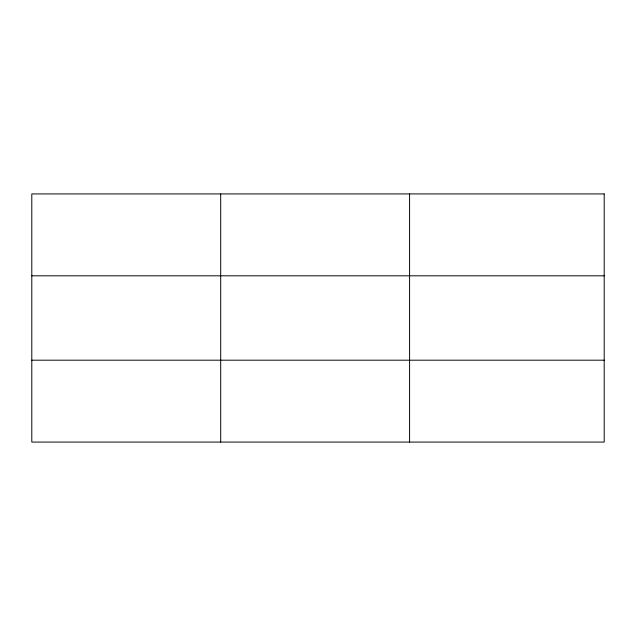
<?xml version="1.0" encoding="UTF-8"?>
<svg xmlns="http://www.w3.org/2000/svg" width="636" height="636" viewBox="0 0 636 636"><rect width="100%" height="100%" fill="white"/><g stroke="black" fill="none" stroke-linecap="round" stroke-linejoin="round"><path stroke-width="0.95" d="M220.692 193.924L220.692 442.076M409.584 193.924L409.584 442.076M31.8 275.809L604.2 275.809M31.8 360.191L604.2 360.191M604.2 193.924L604.2 442.076L31.8 442.076L31.8 193.924L604.2 193.924"/></g></svg>
